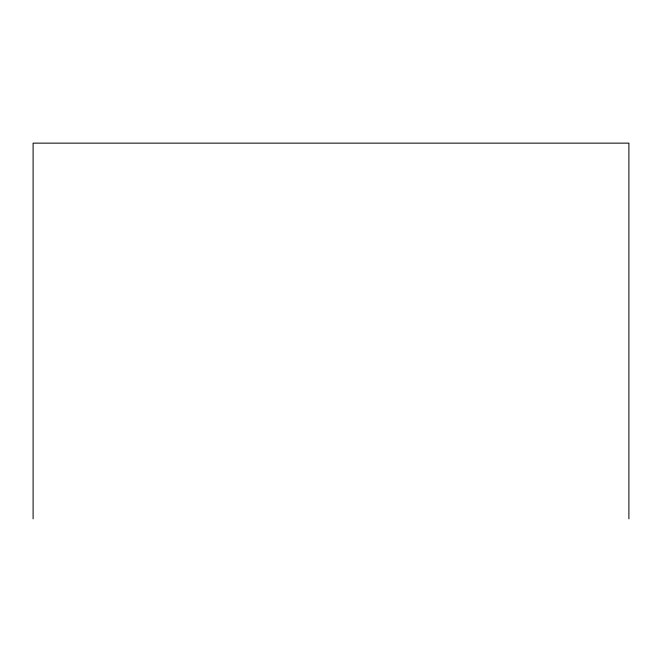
<?xml version="1.0" encoding="UTF-8"?>
<svg xmlns="http://www.w3.org/2000/svg" width="662" height="662" viewBox="0 0 662 662"><rect width="100%" height="100%" fill="white"/><g stroke="black" fill="none" stroke-linecap="round" stroke-linejoin="round"><path stroke-width="0.99" d="M628.9 518.859L628.9 143.141L33.1 143.141L33.1 518.859"/></g></svg>
